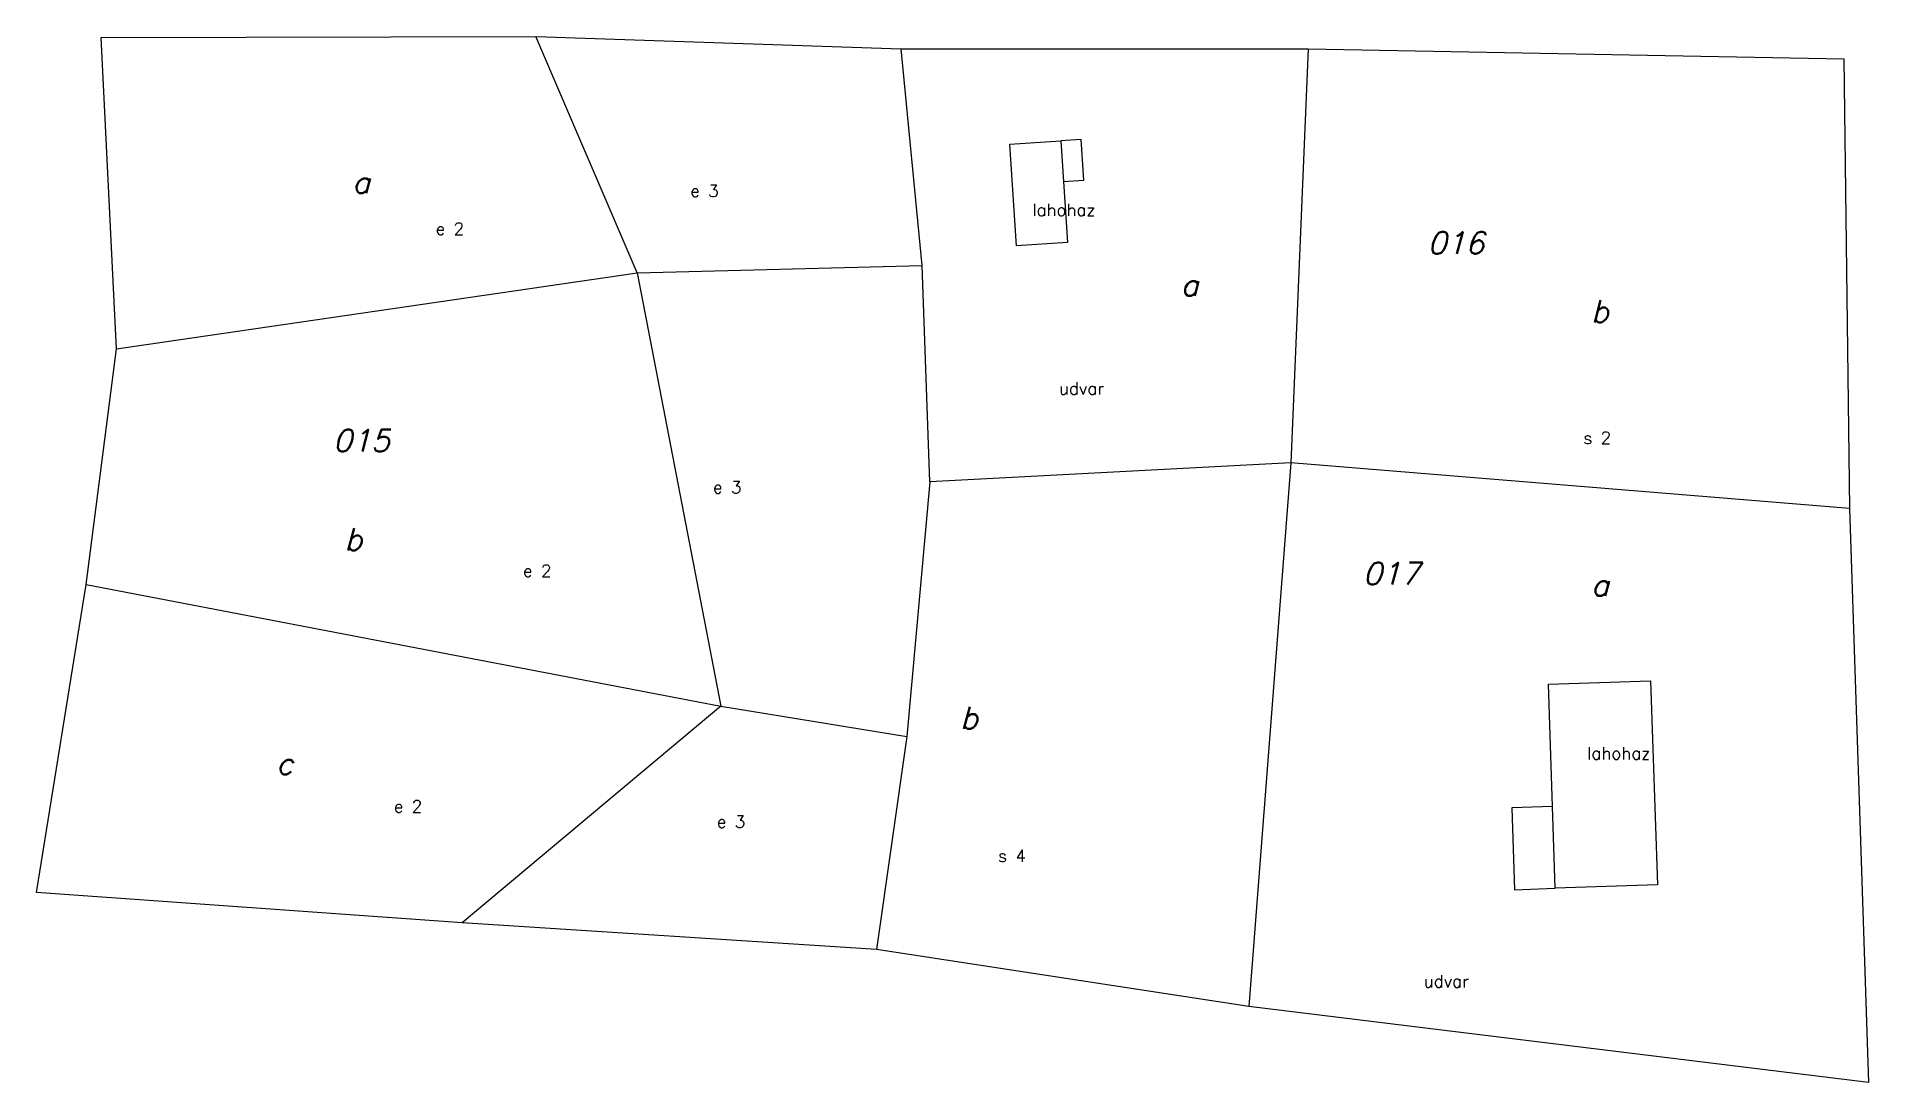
# Model space of a CAD drawing. Extents: x 649603 to 650499, y 209662 to 210174.
import ezdxf

# ---------------------------------------------------------------- set-up
doc = ezdxf.new("R2010")
doc.units = 0
doc.linetypes.add('LT-3', pattern=[1, 0.5, -0.5])
doc.linetypes.add('LT-4', pattern=[4, 3, -1])
for name, color, linetype in [('GR-10', 11, 'CONTINUOUS'), ('GR-12', 9, 'LT-3'), ('GR-15', 15, 'LT-4'), ('GR-30', 5, 'CONTINUOUS'), ('GR-36', 7, 'CONTINUOUS'), ('TX-11', 12, 'CONTINUOUS'), ('TX-13', 14, 'CONTINUOUS'), ('TX-24', 11, 'CONTINUOUS'), ('TX-90', 6, 'CONTINUOUS')]:
    doc.layers.add(name, color=color, linetype=linetype)
doc.styles.add('ST-1', font='simplex', dxfattribs={"height": 6})
doc.styles.add('ST-5', font='simplex', dxfattribs={"oblique": 14.9995, "height": 10.8})

msp = doc.modelspace()

# ---------------------------------------------------------------- linework, layer by layer
at = {"layer": 'GR-10', "color": 11, "linetype": 'CONTINUOUS'}
for p, q in [((649634.33, 210173.64), (649847, 210174)), ((649641.77, 210021.12), (649634.33, 210173.64)), ((649847, 210174), (650025.8, 210168)), ((650025.8, 210168), (650225, 210168)), ((650036.09, 210062.04), (650025.8, 210168)), ((650225, 210168), (650487.2, 210163.2)), ((650487.2, 210163.2), (650489.93, 209943)), ((650039.81, 209956.02), (650036.09, 210062.04)), ((649626.89, 209905.8), (649641.77, 210021.12)), ((650216.51, 209965.32), (650039.81, 209956.02)), ((650489.93, 209943), (650216.51, 209965.32)), ((650039.81, 209956.02), (650028.65, 209831.4)), ((650489.93, 209943), (650499.23, 209662.14)), ((649602.71, 209755.14), (649626.89, 209905.8)), ((650028.65, 209831.4), (650013.77, 209727.24)), ((649811.03, 209740.26), (649602.71, 209755.14)), ((650013.77, 209727.24), (649811.03, 209740.26)), ((650196.05, 209699.34), (650013.77, 209727.24)), ((650499.23, 209662.14), (650196.05, 209699.34))]:
    msp.add_line(p, q, dxfattribs=at)
at = {"layer": 'GR-12', "color": 9, "linetype": 'CONTINUOUS'}
for p, q in [((650225, 210168), (650216.51, 209965.32)), ((649641.77, 210021.12), (649896.59, 210058.32)), ((649896.59, 210058.32), (650036.09, 210062.04)), ((650216.51, 209965.32), (650196.05, 209699.34)), ((649626.89, 209905.8), (649937.51, 209846.28)), ((649937.51, 209846.28), (650028.65, 209831.4))]:
    msp.add_line(p, q, dxfattribs=at)
at = {"layer": 'GR-15', "color": 15, "linetype": 'CONTINUOUS'}
for p, q in [((649896.59, 210058.32), (649847, 210174)), ((649896.59, 210058.32), (649937.51, 209846.28)), ((649937.51, 209846.28), (649811.03, 209740.26))]:
    msp.add_line(p, q, dxfattribs=at)
at = {"layer": 'GR-30', "color": 5, "linetype": 'CONTINUOUS'}
for p, q in [((650078.99, 210121.41), (650103.93, 210123.05)), ((650082.29, 210071.52), (650078.99, 210121.41)), ((650103.93, 210123.05), (650105.25, 210103.09)), ((650105.25, 210103.09), (650107.23, 210073.16)), ((650107.23, 210073.16), (650082.29, 210071.52)), ((650342.69, 209857.07), (650392.67, 209858.72)), ((650392.67, 209858.72), (650395.98, 209758.78)), ((650344.68, 209797.1), (650342.69, 209857.07)), ((650346, 209757.12), (650344.68, 209797.1)), ((650395.98, 209758.78), (650346, 209757.12))]:
    msp.add_line(p, q, dxfattribs=at)
at = {"layer": 'GR-36', "color": 7, "linetype": 'CONTINUOUS'}
for p, q in [((650113.91, 210123.71), (650103.93, 210123.05)), ((650115.23, 210103.75), (650113.91, 210123.71)), ((650105.25, 210103.09), (650115.23, 210103.75)), ((650344.68, 209797.1), (650324.69, 209796.44)), ((650324.69, 209796.44), (650326.01, 209756.46)), ((650326.01, 209756.46), (650346, 209757.12))]:
    msp.add_line(p, q, dxfattribs=at)

# ---------------------------------------------------------------- texts
at = {"layer": 'TX-11', "color": 12, "linetype": 'CONTINUOUS', "style": 'ST-5', "oblique": 14.9995}
for s, p in [('016', (650283.47, 210067.62)), ('015', (649747.79, 209970.9)), ('017', (650251.85, 209905.8))]:
    msp.add_text(s, height=10.8, dxfattribs=at).set_placement(p)
at = {"layer": 'TX-13', "color": 14, "linetype": 'CONTINUOUS', "style": 'ST-5', "oblique": 14.9995}
for s, p in [('a', (649757.09, 210097.38)), ('a', (650162.57, 210047.16)), ('b', (650363.45, 210034.14)), ('b', (649753.37, 209922.54)), ('a', (650363.45, 209900.22)), ('b', (650054.69, 209835.12)), ('c', (649719.89, 209812.8))]:
    msp.add_text(s, height=10.8, dxfattribs=at).set_placement(p)
at = {"layer": 'TX-24', "color": 11, "linetype": 'CONTINUOUS', "style": 'ST-1'}
for s, p in [('e 3', (649922.63, 210095.52)), ('e 2', (649798.01, 210076.92)), ('udvar', (650103.05, 209998.8)), ('s 2', (650359.73, 209974.62)), ('e 3', (649933.79, 209950.44)), ('e 2', (649840.79, 209909.52)), ('e 2', (649777.55, 209794.2)), ('e 3', (649935.65, 209786.76)), ('s 4', (650073.29, 209770.02)), ('udvar', (650281.61, 209708.64))]:
    msp.add_text(s, height=6, dxfattribs=at).set_placement(p)
at = {"layer": 'TX-90', "color": 6, "linetype": 'CONTINUOUS', "style": 'ST-1'}
for p in [(650090.03, 210086.22), (650361.59, 209820.24)]:
    msp.add_text('lahohaz', height=6, dxfattribs=at).set_placement(p)

doc.saveas('drawing.dxf')
